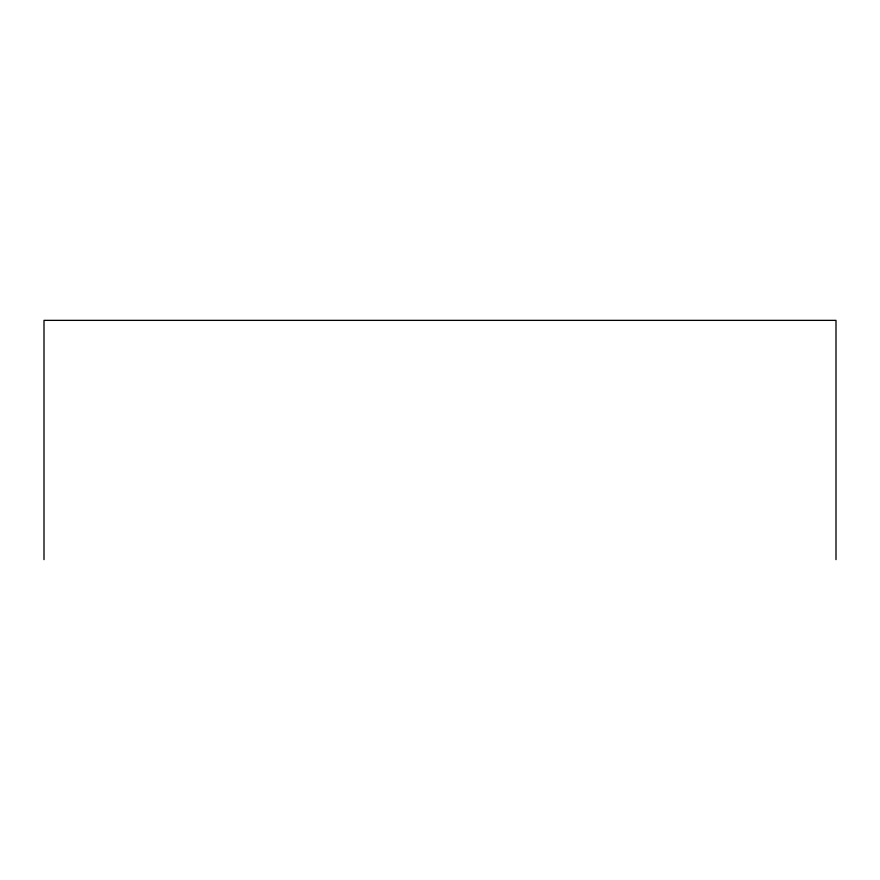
<?xml version="1.0" encoding="UTF-8"?>
<svg xmlns="http://www.w3.org/2000/svg" width="880" height="880" viewBox="0 0 880 880"><rect width="100%" height="100%" fill="white"/><g stroke="black" fill="none" stroke-linecap="round" stroke-linejoin="round"><path stroke-width="1.32" d="M836 559.636L836 320.364L44 320.364L44 559.636"/></g></svg>
